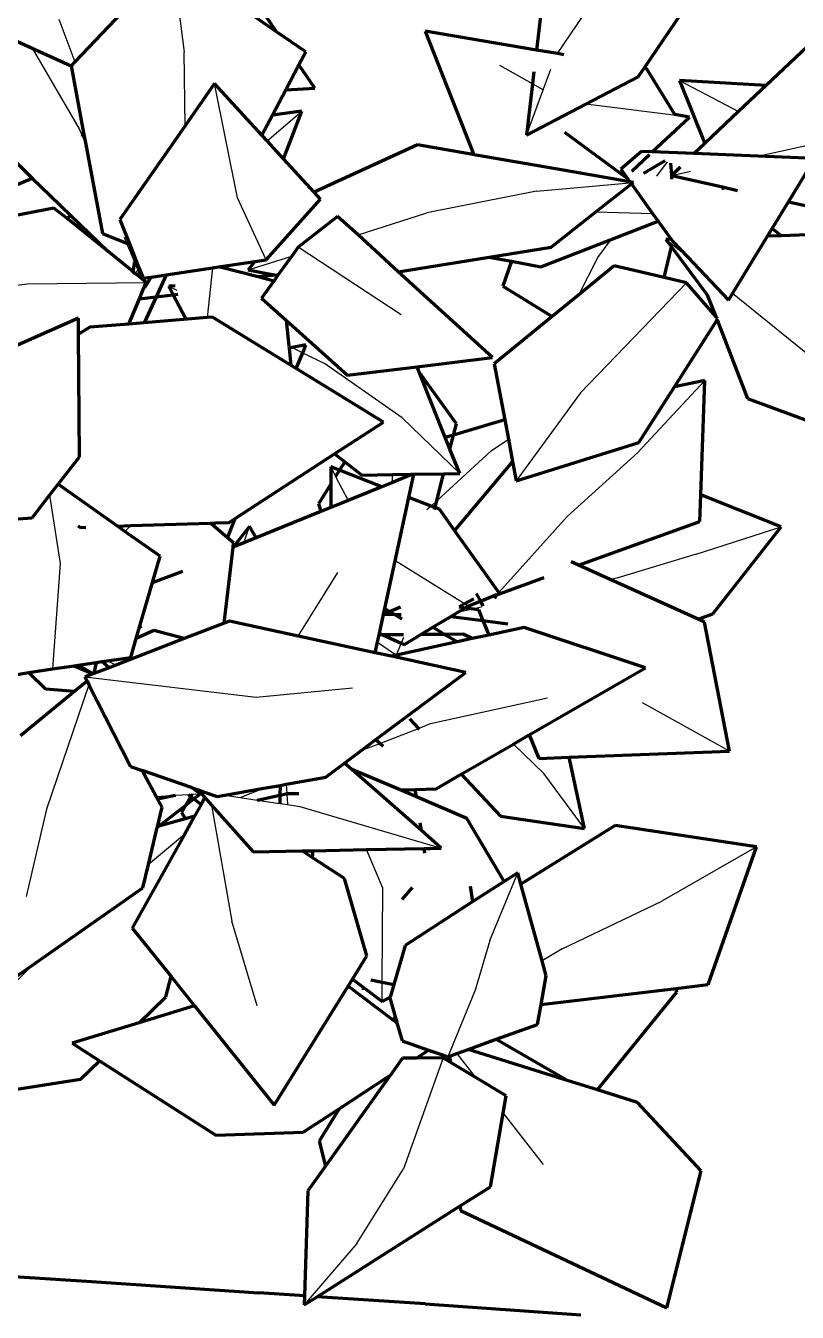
# Model space of a CAD drawing. Header units: millimetres. Extents: x 4307 to 31003, y 2809 to 20009.
# Drawn here: x 7472.3 to 7540.7, y 7743.6 to 7857.8 of the extents above; entities that cross this region are included whole.
import ezdxf

# ---------------------------------------------------------------- set-up
doc = ezdxf.new("R2010")
doc.units = ezdxf.units.MM
doc.layers.add('ProfileEdges', color=7, linetype='Continuous')

msp = doc.modelspace()

# ---------------------------------------------------------------- linework, layer by layer
for p, q in [((7485.29, 7863.69), (7486.33, 7855.47)), ((7519.45, 7855.35), (7522.93, 7860.51)), ((7475.22, 7858.39), (7476.62, 7854.61)), ((7472.85, 7855.82), (7477.02, 7848.66)), ((7486.4, 7848.94), (7486.33, 7855.47)), ((7517.23, 7852.66), (7514.33, 7854.3)), ((7518.17, 7852.12), (7518.85, 7853.97)), ((7491.07, 7842.53), (7489.01, 7852.69)), ((7518.17, 7852.12), (7517.23, 7852.66)), ((7530.25, 7852.95), (7535.5, 7850.2)), ((7516.69, 7848.11), (7518.17, 7852.12)), ((7493.68, 7847.59), (7496.76, 7850.25)), ((7531.14, 7849.7), (7521.95, 7850.85)), ((7477.02, 7848.66), (7477.3, 7847.98)), ((7477.3, 7847.98), (7477.59, 7847.27)), ((7537.22, 7846.24), (7545.46, 7848.08)), ((7528.26, 7844.46), (7529.19, 7845.73)), ((7529.57, 7844.53), (7531.24, 7844.9)), ((7517.58, 7843.13), (7526.17, 7843.91)), ((7474.28, 7842.72), (7474.44, 7842.76)), ((7493.6, 7837.05), (7491.07, 7842.53)), ((7517.58, 7843.13), (7507.86, 7841.2)), ((7501.75, 7839.25), (7507.86, 7841.2)), ((7522.83, 7841.29), (7527.88, 7841.16)), ((7481, 7839.04), (7481.21, 7838.53)), ((7523.02, 7837.24), (7524.2, 7838.86)), ((7530.96, 7837.3), (7529.05, 7838.85)), ((7481.21, 7838.53), (7481.88, 7836.91)), ((7505.56, 7832.17), (7496.44, 7838.17)), ((7481.88, 7836.91), (7482.1, 7836.87)), ((7481.91, 7836.84), (7482.21, 7836.12)), ((7492.01, 7836.15), (7495.87, 7837.38)), ((7521.33, 7833.95), (7523.02, 7837.24)), ((7481.96, 7835.84), (7482.21, 7836.12)), ((7482.21, 7836.12), (7482.34, 7836.26)), ((7482.21, 7836.12), (7482.32, 7835.84)), ((7482.32, 7835.84), (7482.5, 7835.41)), ((7488.84, 7836.33), (7488.35, 7831.91)), ((7465.44, 7834.04), (7472.41, 7834.9)), ((7472.41, 7834.9), (7482.95, 7835.04)), ((7482.8, 7834.67), (7482.83, 7834.6)), ((7484.97, 7834.69), (7485.66, 7834.34)), ((7521.47, 7825.25), (7530.89, 7834.99)), ((7542.08, 7828.27), (7534.96, 7834.05)), ((7495.64, 7829.39), (7495.91, 7829.26)), ((7495.91, 7829.26), (7496.84, 7828.8)), ((7496.84, 7828.8), (7498.77, 7827.84)), ((7505.65, 7823.02), (7498.77, 7827.84)), ((7532.52, 7826.34), (7526.53, 7819.92)), ((7521.47, 7825.25), (7515.77, 7817.43)), ((7510.77, 7818.08), (7505.65, 7823.02)), ((7513.57, 7820.09), (7515.08, 7821.13)), ((7513.57, 7820.09), (7508.73, 7815.65)), ((7520.3, 7814.27), (7526.53, 7819.92)), ((7499.32, 7818.67), (7499.76, 7817.82)), ((7499.76, 7817.82), (7500.87, 7815.69)), ((7504.79, 7817.98), (7504.75, 7817.26)), ((7474.39, 7816.15), (7475.33, 7810.08)), ((7508.23, 7815.19), (7507.85, 7814.84)), ((7508.73, 7815.65), (7508.23, 7815.19)), ((7520.3, 7814.27), (7514.24, 7807.51)), ((7481.07, 7812.93), (7481.6, 7813.45)), ((7491.62, 7811.93), (7492.13, 7813.38)), ((7531.75, 7810.91), (7539.27, 7813.34)), ((7505.04, 7810.34), (7505.09, 7810.3)), ((7511.2, 7806.5), (7505.09, 7810.3)), ((7531.75, 7810.91), (7524.7, 7808.8)), ((7475.33, 7810.08), (7474.64, 7800.74)), ((7496.45, 7803.65), (7499.97, 7809.28)), ((7524.7, 7808.8), (7524.1, 7808.67)), ((7512.02, 7806.06), (7510.58, 7805.75)), ((7511.5, 7806.31), (7511.2, 7806.5)), ((7512.69, 7806.21), (7512.02, 7806.06)), ((7505.79, 7803.52), (7505.58, 7803.03)), ((7503.48, 7803.11), (7505.15, 7801.96)), ((7505.58, 7803.03), (7505.12, 7801.95)), ((7480.26, 7801.07), (7479.48, 7801.45)), ((7477.52, 7800.02), (7492.7, 7798.22)), ((7477.87, 7799.32), (7474.11, 7788.28)), ((7492.7, 7798.22), (7501.27, 7799.07)), ((7508.18, 7795.88), (7518.55, 7798.16)), ((7534.71, 7793.43), (7526.99, 7797.71)), ((7503.68, 7794.13), (7507.11, 7795.46)), ((7507.11, 7795.46), (7508.18, 7795.88)), ((7502.07, 7793.51), (7503.68, 7794.13)), ((7518.23, 7791.44), (7515.54, 7794.06)), ((7521.85, 7786.56), (7518.23, 7791.44)), ((7485.57, 7789.52), (7486.71, 7789.59)), ((7486.71, 7789.59), (7487.02, 7789.61)), ((7487.02, 7789.61), (7487.76, 7789.65)), ((7487.65, 7789.88), (7488.1, 7789.81)), ((7491.28, 7789.33), (7493.38, 7790.15)), ((7495.38, 7790.5), (7495.42, 7789.67)), ((7495.43, 7789.64), (7495.48, 7788.7)), ((7483.85, 7789.41), (7485.57, 7789.52)), ((7488.76, 7788.63), (7490.54, 7778.36)), ((7489.94, 7789.54), (7491.28, 7789.33)), ((7491.28, 7789.33), (7492.81, 7789.1)), ((7492.81, 7789.1), (7494.8, 7788.8)), ((7494.8, 7788.8), (7495.48, 7788.7)), ((7495.48, 7788.7), (7496.57, 7788.53)), ((7496.57, 7788.53), (7509.13, 7784.83)), ((7474.11, 7788.28), (7472.32, 7780.53)), ((7486.35, 7786.05), (7483.16, 7783.39)), ((7503.96, 7781.29), (7502.51, 7784.7)), ((7537.08, 7784.94), (7528.71, 7780.12)), ((7513.44, 7776.64), (7515.91, 7782.65)), ((7503.9, 7772.93), (7503.96, 7781.29)), ((7519.84, 7775.89), (7528.71, 7780.12)), ((7492.8, 7770.83), (7490.54, 7778.36)), ((7513.44, 7776.64), (7512.14, 7772.22)), ((7519.84, 7775.89), (7518.07, 7774.84)), ((7472.88, 7774.45), (7467.39, 7769.05)), ((7503.88, 7771.22), (7503.9, 7772.93)), ((7512.14, 7772.22), (7509.72, 7766.31)), ((7505.15, 7769.51), (7505.13, 7769.38)), ((7509.29, 7766.22), (7505.79, 7756.36)), ((7510.51, 7766.6), (7512.15, 7764.49)), ((7504.38, 7764.53), (7504.35, 7764.31)), ((7514.63, 7761.31), (7518.18, 7756.74)), ((7501.65, 7749.73), (7505.79, 7756.36)), ((7501.65, 7749.73), (7496.96, 7744.29))]:
    msp.add_line(p, q)
at = {"layer": 'ProfileEdges', "lineweight": 211}
for p, q in [((7527.13, 7854.05), (7534.06, 7864.28)), ((7494.52, 7857.29), (7490.58, 7863.11)), ((7494.52, 7857.29), (7489.42, 7860.83)), ((7518.14, 7860.4), (7517.58, 7855.66)), ((7480.81, 7858.99), (7476.62, 7854.61)), ((7497.11, 7855.5), (7494.52, 7857.29)), ((7507.7, 7857.33), (7512, 7846.46)), ((7517.58, 7855.66), (7507.7, 7857.33)), ((7470.56, 7856.87), (7472.85, 7855.82)), ((7472.85, 7855.82), (7476.29, 7854.25)), ((7541.58, 7855.96), (7537.95, 7852.52)), ((7496.51, 7854.36), (7497.11, 7855.5)), ((7519.45, 7855.35), (7517.58, 7855.66)), ((7520.01, 7855.25), (7519.45, 7855.35)), ((7476.62, 7854.61), (7476.29, 7854.25)), ((7476.29, 7854.25), (7477.4, 7848.32)), ((7495.34, 7852.13), (7496.51, 7854.36)), ((7497.92, 7852.27), (7496.51, 7854.36)), ((7517.35, 7853.72), (7517.23, 7852.66)), ((7526.6, 7853.27), (7527.13, 7854.05)), ((7527.33, 7854.02), (7527.13, 7854.05)), ((7529.86, 7849.95), (7527.33, 7854.02)), ((7489.01, 7852.69), (7486.4, 7848.94)), ((7493.22, 7848.1), (7489.01, 7852.69)), ((7517.23, 7852.66), (7516.69, 7848.11)), ((7521.95, 7850.85), (7526.6, 7853.27)), ((7537.95, 7852.52), (7530.25, 7852.95)), ((7530.25, 7852.95), (7532.51, 7847.36)), ((7537.95, 7852.52), (7535.5, 7850.2)), ((7494.16, 7849.89), (7495.34, 7852.13)), ((7495.34, 7852.13), (7497.92, 7852.27)), ((7496.76, 7850.25), (7494.16, 7849.89)), ((7495.15, 7846), (7496.76, 7850.25)), ((7516.69, 7848.11), (7521.95, 7850.85)), ((7535.5, 7850.2), (7532.51, 7847.36)), ((7486.4, 7848.94), (7480.63, 7840.63)), ((7493.22, 7848.1), (7494.16, 7849.89)), ((7527.85, 7846.62), (7531.14, 7849.7)), ((7531.14, 7849.7), (7529.86, 7849.95)), ((7477.3, 7847.98), (7477.4, 7848.32)), ((7477.4, 7848.32), (7477.59, 7847.27)), ((7493.68, 7847.59), (7493.22, 7848.1)), ((7525.48, 7844.39), (7520.1, 7848.33)), ((7477.59, 7847.27), (7479.07, 7839.39)), ((7495.15, 7846), (7493.68, 7847.59)), ((7507.02, 7847.24), (7497.85, 7843.04)), ((7512.12, 7846.36), (7507.02, 7847.24)), ((7526.9, 7846.66), (7525.06, 7845.1)), ((7527.85, 7846.62), (7526.9, 7846.66)), ((7532.51, 7847.36), (7531.57, 7846.47)), ((7470.55, 7846.54), (7472.85, 7844.3)), ((7497.85, 7843.04), (7495.15, 7846)), ((7512, 7846.46), (7512.12, 7846.36)), ((7512.16, 7846.38), (7512.12, 7846.36)), ((7512.16, 7846.38), (7512.24, 7846.33)), ((7520.11, 7844.97), (7512.24, 7846.33)), ((7526.03, 7844.9), (7527.59, 7846.38)), ((7528.97, 7845.82), (7527.07, 7844.7)), ((7531.57, 7846.47), (7527.85, 7846.62)), ((7529.57, 7844.56), (7529.49, 7845.61)), ((7537.22, 7846.24), (7531.57, 7846.47)), ((7542.28, 7846.03), (7537.22, 7846.24)), ((7539.94, 7842.2), (7542.28, 7846.03)), ((7525.87, 7843.96), (7520.11, 7844.97)), ((7525.06, 7845.1), (7525.53, 7844.44)), ((7525.48, 7844.39), (7525.53, 7844.44)), ((7525.66, 7844.26), (7525.48, 7844.39)), ((7525.53, 7844.44), (7525.66, 7844.26)), ((7529.57, 7844.53), (7529.52, 7844.52)), ((7530.32, 7845.27), (7529.57, 7844.53)), ((7529.59, 7844.19), (7529.57, 7844.53)), ((7529.57, 7844.53), (7534.07, 7843.51)), ((7466.97, 7841.81), (7472.85, 7844.3)), ((7472.85, 7844.3), (7474.44, 7842.76)), ((7522.83, 7841.29), (7526, 7843.78)), ((7525.66, 7844.26), (7525.87, 7843.96)), ((7526.17, 7843.91), (7525.87, 7843.96)), ((7526, 7843.78), (7526.17, 7843.91)), ((7526, 7843.78), (7527.88, 7841.16)), ((7534.07, 7843.51), (7534.16, 7843.27)), ((7534.07, 7843.51), (7535.42, 7843.2)), ((7474.44, 7842.76), (7476.28, 7840.97)), ((7493.6, 7837.05), (7498.42, 7842.43)), ((7498.42, 7842.43), (7497.85, 7843.04)), ((7538.48, 7839.82), (7539.94, 7842.2)), ((7539.94, 7842.2), (7545.92, 7840.87)), ((7474.77, 7841.64), (7467.98, 7840.33)), ((7475.91, 7840.73), (7474.77, 7841.64)), ((7475.91, 7840.73), (7476.28, 7840.97)), ((7476.28, 7840.97), (7479.58, 7837.77)), ((7518.88, 7838.17), (7522.83, 7841.29)), ((7527.88, 7841.16), (7528.36, 7840.48)), ((7479.58, 7837.77), (7475.91, 7840.73)), ((7480.63, 7840.63), (7481.5, 7838.41)), ((7499.94, 7840.9), (7496.44, 7838.17)), ((7501.75, 7839.25), (7499.94, 7840.9)), ((7524.2, 7838.86), (7528.36, 7840.48)), ((7528.36, 7840.48), (7529.52, 7838.87)), ((7538.07, 7839.14), (7538.48, 7839.82)), ((7538.48, 7839.82), (7539.31, 7839.18)), ((7479.07, 7839.39), (7481.21, 7838.53)), ((7505.32, 7835.99), (7501.75, 7839.25)), ((7517.96, 7836.43), (7524.2, 7838.86)), ((7529.52, 7838.87), (7529.05, 7838.85)), ((7529.05, 7838.85), (7529.55, 7838.19)), ((7529.52, 7838.87), (7529.66, 7838.67)), ((7529.66, 7838.67), (7530.96, 7837.3)), ((7534.96, 7834.05), (7538.07, 7839.14)), ((7539.31, 7839.18), (7538.07, 7839.14)), ((7543.23, 7839.31), (7539.31, 7839.18)), ((7481.76, 7836.01), (7479.58, 7837.77)), ((7481.21, 7838.53), (7481.5, 7838.41)), ((7481.5, 7838.41), (7481.97, 7837.19)), ((7496.44, 7838.17), (7495.87, 7837.38)), ((7513.37, 7837.29), (7518.88, 7838.17)), ((7528.9, 7835.46), (7529.55, 7838.19)), ((7529.55, 7838.19), (7532.73, 7833.94)), ((7481.91, 7836.84), (7481.76, 7836.01)), ((7481.97, 7837.19), (7481.88, 7836.91)), ((7481.88, 7836.91), (7481.91, 7836.84)), ((7481.97, 7837.19), (7482.1, 7836.87)), ((7482.1, 7836.87), (7482.34, 7836.26)), ((7488.84, 7836.33), (7489.4, 7836.41)), ((7489.4, 7836.41), (7492.58, 7836.9)), ((7492.89, 7835.52), (7489.4, 7836.41)), ((7492.58, 7836.9), (7492.01, 7836.15)), ((7492.58, 7836.9), (7493.6, 7837.05)), ((7495.87, 7837.38), (7494.64, 7835.67)), ((7505.32, 7835.99), (7513.37, 7837.29)), ((7513.37, 7837.29), (7515.36, 7836.92)), ((7515.36, 7836.92), (7514.59, 7834.7)), ((7515.36, 7836.92), (7517.96, 7836.43)), ((7524.46, 7836.51), (7521.33, 7833.95)), ((7528.9, 7835.46), (7524.46, 7836.51)), ((7530.96, 7837.3), (7534.61, 7833.47)), ((7481.96, 7835.84), (7481.76, 7836.01)), ((7482.09, 7835.73), (7481.96, 7835.84)), ((7482.09, 7835.73), (7482.32, 7835.84)), ((7482.5, 7835.41), (7482.09, 7835.73)), ((7482.32, 7835.84), (7482.47, 7835.92)), ((7482.34, 7836.26), (7482.47, 7835.92)), ((7482.47, 7835.92), (7482.68, 7835.4)), ((7482.95, 7835.04), (7482.5, 7835.41)), ((7482.68, 7835.4), (7483.41, 7835.51)), ((7482.83, 7834.6), (7483.41, 7835.51)), ((7483.41, 7835.51), (7484.74, 7835.71)), ((7484.74, 7835.71), (7483.85, 7833.76)), ((7484.74, 7835.71), (7488.84, 7836.33)), ((7492.01, 7836.15), (7493.69, 7835.84)), ((7493.86, 7835.62), (7492.89, 7835.52)), ((7494.27, 7835.16), (7492.89, 7835.52)), ((7493.86, 7835.62), (7493.69, 7835.84)), ((7493.69, 7835.84), (7494.51, 7835.69)), ((7494.51, 7835.69), (7493.86, 7835.62)), ((7494.64, 7835.67), (7494.27, 7835.16)), ((7494.51, 7835.69), (7494.64, 7835.67)), ((7513.67, 7828.36), (7505.32, 7835.99)), ((7530.89, 7834.99), (7528.9, 7835.46)), ((7482.35, 7833.59), (7482.79, 7834.64)), ((7482.79, 7834.64), (7482.8, 7834.67)), ((7482.79, 7834.64), (7482.83, 7834.6)), ((7482.8, 7834.67), (7482.95, 7835.04)), ((7485.53, 7834.74), (7484.97, 7834.69)), ((7484.97, 7834.69), (7485.36, 7833.94)), ((7494.27, 7835.16), (7493.19, 7833.65)), ((7514.59, 7834.7), (7518.96, 7832.01)), ((7533.48, 7832.01), (7530.89, 7834.99)), ((7481.42, 7831.34), (7482.35, 7833.59)), ((7482.35, 7833.59), (7483.85, 7833.76)), ((7483.85, 7833.76), (7482.79, 7831.45)), ((7483.85, 7833.76), (7485.36, 7833.94)), ((7485.36, 7833.94), (7485.77, 7833.99)), ((7485.36, 7833.94), (7486.45, 7831.87)), ((7493.19, 7833.65), (7495.41, 7831.65)), ((7521.33, 7833.95), (7518.96, 7832.01)), ((7532.73, 7833.94), (7533.48, 7832.01)), ((7534.61, 7833.47), (7534.96, 7834.05)), ((7476.94, 7831.87), (7467.61, 7827.71)), ((7476.95, 7830.45), (7476.94, 7831.87)), ((7488.35, 7831.91), (7482.79, 7831.45)), ((7488.85, 7831.95), (7488.35, 7831.91)), ((7495.82, 7827.66), (7488.85, 7831.95)), ((7518.96, 7832.01), (7513.83, 7827.81)), ((7533.64, 7831.82), (7533.48, 7832.01)), ((7533.59, 7831.73), (7533.64, 7831.82)), ((7477.96, 7831.06), (7476.95, 7830.45)), ((7481.42, 7831.34), (7477.96, 7831.06)), ((7482.79, 7831.45), (7481.42, 7831.34)), ((7495.41, 7831.65), (7500.8, 7826.8)), ((7495.64, 7829.39), (7495.41, 7831.65)), ((7529.81, 7825.78), (7533.59, 7831.73)), ((7533.59, 7831.73), (7536.3, 7824.74)), ((7477.05, 7819.57), (7476.95, 7830.45)), ((7495.66, 7829.21), (7495.64, 7829.39)), ((7495.91, 7829.26), (7495.66, 7829.21)), ((7495.82, 7827.66), (7495.66, 7829.21)), ((7497.13, 7829.51), (7495.91, 7829.26)), ((7496.27, 7827.39), (7496.84, 7828.8)), ((7496.84, 7828.8), (7497.13, 7829.51)), ((7496.27, 7827.39), (7495.82, 7827.66)), ((7504, 7822.63), (7496.27, 7827.39)), ((7500.8, 7826.8), (7506.98, 7827.55)), ((7506.98, 7827.55), (7513.67, 7828.36)), ((7507.18, 7827.07), (7506.98, 7827.55)), ((7513.83, 7827.81), (7514.76, 7822.84)), ((7510.47, 7822.48), (7507.18, 7827.07)), ((7509.49, 7821.28), (7507.18, 7827.07)), ((7532.52, 7826.34), (7529.81, 7825.78)), ((7532.15, 7816.19), (7532.52, 7826.34)), ((7526.67, 7820.82), (7529.81, 7825.78)), ((7536.3, 7824.74), (7551.75, 7819.02)), ((7514.76, 7822.84), (7510.22, 7821.49)), ((7514.76, 7822.84), (7515.08, 7821.13)), ((7499.67, 7819.81), (7504, 7822.63)), ((7510.22, 7821.49), (7510.47, 7822.48)), ((7510.22, 7821.49), (7509.49, 7821.28)), ((7509.9, 7820.25), (7509.49, 7821.28)), ((7509.9, 7820.25), (7510.22, 7821.49)), ((7515.08, 7821.13), (7515.45, 7819.13)), ((7515.77, 7817.43), (7526.67, 7820.82)), ((7475.15, 7817.13), (7477.05, 7819.57)), ((7490.86, 7814.08), (7499.67, 7819.81)), ((7499.67, 7819.81), (7500.57, 7819.12)), ((7510.77, 7818.08), (7509.9, 7820.25)), ((7500.1, 7818.37), (7499.32, 7818.67)), ((7499.32, 7818.67), (7499.33, 7817.14)), ((7500.1, 7818.37), (7499.76, 7817.82)), ((7500.57, 7819.12), (7500.1, 7818.37)), ((7503.85, 7816.9), (7500.1, 7818.37)), ((7500.57, 7819.12), (7502.09, 7817.93)), ((7515.45, 7819.13), (7510.31, 7813.02)), ((7515.45, 7819.13), (7515.77, 7817.43)), ((7474.39, 7816.15), (7475.15, 7817.13)), ((7480.4, 7813.41), (7475.15, 7817.13)), ((7499.33, 7817.14), (7498.24, 7815.39)), ((7499.33, 7817.14), (7499.34, 7815.07)), ((7502.09, 7817.93), (7504.79, 7817.98)), ((7504.75, 7817.26), (7503.85, 7816.9)), ((7506.57, 7818.01), (7504.75, 7817.26)), ((7504.79, 7817.98), (7506.57, 7818.01)), ((7506.26, 7815.96), (7506.7, 7818.01)), ((7506.57, 7818.01), (7506.7, 7818.01)), ((7506.7, 7818.01), (7509.34, 7818.05)), ((7508.73, 7815.65), (7509.34, 7818.05)), ((7509.34, 7818.05), (7510.77, 7818.08)), ((7472.84, 7814.15), (7474.39, 7816.15)), ((7503.85, 7816.9), (7500.87, 7815.69)), ((7505.04, 7810.34), (7506.26, 7815.96)), ((7508.23, 7815.19), (7506.26, 7815.96)), ((7532.06, 7813.83), (7532.15, 7816.19)), ((7539.27, 7813.34), (7532.15, 7816.19)), ((7498.46, 7814.71), (7492.7, 7812.36)), ((7498.24, 7815.39), (7498.46, 7814.71)), ((7499.34, 7815.07), (7498.46, 7814.71)), ((7500.87, 7815.69), (7499.34, 7815.07)), ((7508.58, 7815.05), (7508.23, 7815.19)), ((7508.54, 7814.88), (7508.58, 7815.05)), ((7508.58, 7815.05), (7508.73, 7815.65)), ((7508.97, 7814.9), (7508.58, 7815.05)), ((7510.31, 7813.02), (7508.97, 7814.9)), ((7471.23, 7814.04), (7472.84, 7814.15)), ((7481.6, 7813.45), (7488.64, 7813.68)), ((7488.64, 7813.68), (7489.1, 7813.7)), ((7488.91, 7813.45), (7488.64, 7813.68)), ((7488.91, 7813.45), (7489.1, 7813.7)), ((7489.1, 7813.7), (7490.33, 7813.74)), ((7490.16, 7812.38), (7490.86, 7814.08)), ((7490.33, 7813.74), (7490.86, 7814.08)), ((7521.3, 7809.94), (7532.06, 7813.83)), ((7476.89, 7813.42), (7477.14, 7813.3)), ((7477.14, 7813.3), (7477.59, 7813.31)), ((7480.4, 7813.41), (7481.6, 7813.45)), ((7481.07, 7812.93), (7480.4, 7813.41)), ((7484.19, 7810.73), (7481.07, 7812.93)), ((7490.16, 7812.38), (7488.91, 7813.45)), ((7492.13, 7813.38), (7490.66, 7811.53)), ((7492.7, 7812.36), (7492.13, 7813.38)), ((7514.24, 7807.51), (7510.31, 7813.02)), ((7533.22, 7805.62), (7539.27, 7813.34)), ((7489.88, 7804.79), (7490.66, 7811.53)), ((7490.7, 7811.92), (7490.16, 7812.38)), ((7491.62, 7811.93), (7490.66, 7811.53)), ((7490.66, 7811.53), (7490.7, 7811.92)), ((7492.7, 7812.36), (7491.62, 7811.93)), ((7483.51, 7808.39), (7484.19, 7810.73)), ((7504.12, 7806.09), (7505.04, 7810.34)), ((7521.3, 7809.94), (7520.64, 7810.24)), ((7483.51, 7808.39), (7486.22, 7809.41)), ((7524.1, 7808.67), (7521.3, 7809.94)), ((7482.37, 7804.45), (7483.51, 7808.39)), ((7514.31, 7807.41), (7518.27, 7808.84)), ((7531.91, 7805.14), (7524.1, 7808.67)), ((7512.03, 7806.95), (7511.2, 7806.5)), ((7511.5, 7806.31), (7512.6, 7806.74)), ((7512.23, 7807.44), (7512.6, 7806.74)), ((7512.6, 7806.74), (7514.03, 7807.34)), ((7512.6, 7806.74), (7512.83, 7806.31)), ((7513.89, 7807.02), (7514.06, 7807.31)), ((7514.03, 7807.34), (7514.08, 7807.33)), ((7514.08, 7807.33), (7514.11, 7807.33)), ((7514.11, 7807.33), (7514.31, 7807.41)), ((7514.31, 7807.41), (7514.24, 7807.51)), ((7503.65, 7803.89), (7504.01, 7805.55)), ((7504.01, 7805.55), (7504.02, 7805.61)), ((7505.04, 7805.53), (7504.01, 7805.55)), ((7504.02, 7805.61), (7504.12, 7806.09)), ((7504.02, 7805.61), (7504.54, 7805.83)), ((7504.12, 7806.09), (7504.54, 7805.83)), ((7504.54, 7805.83), (7505.51, 7806.24)), ((7504.54, 7805.83), (7505.04, 7805.53)), ((7509.99, 7805.4), (7510.58, 7805.75)), ((7510.58, 7805.75), (7511.26, 7806.16)), ((7511.2, 7806.5), (7510.72, 7806.23)), ((7510.72, 7806.23), (7511.26, 7806.16)), ((7511.26, 7806.16), (7511.5, 7806.31)), ((7511.26, 7806.16), (7512.02, 7806.06)), ((7512.02, 7806.06), (7512.42, 7806.01)), ((7512.42, 7806.01), (7512.82, 7805.03)), ((7531.91, 7805.14), (7533.22, 7805.62)), ((7482.07, 7803.42), (7482.37, 7804.45)), ((7482.54, 7804.51), (7482.37, 7804.45)), ((7489.88, 7804.79), (7486.33, 7803.42)), ((7490.36, 7804.97), (7489.88, 7804.79)), ((7496.45, 7803.65), (7490.36, 7804.97)), ((7505.58, 7805.52), (7505.04, 7805.53)), ((7505.04, 7805.53), (7505.62, 7805.17)), ((7507.31, 7803.78), (7508.39, 7804.43)), ((7508.39, 7804.43), (7509.99, 7805.4)), ((7509.43, 7803.8), (7508.39, 7804.43)), ((7509.99, 7805.4), (7512.82, 7805.03)), ((7512.82, 7805.03), (7515.03, 7804.73)), ((7512.82, 7805.03), (7513.34, 7803.73)), ((7516.47, 7804.41), (7513.34, 7803.73)), ((7527.26, 7800.82), (7516.47, 7804.41)), ((7532.48, 7804.88), (7531.91, 7805.14)), ((7534.71, 7793.43), (7532.48, 7804.88)), ((7486.33, 7803.42), (7480.26, 7801.07)), ((7481.59, 7801.76), (7482.07, 7803.42)), ((7483.63, 7804.13), (7482.07, 7803.42)), ((7486.33, 7803.42), (7483.63, 7804.13)), ((7503.27, 7802.17), (7496.45, 7803.65)), ((7503.48, 7803.11), (7503.62, 7803.75)), ((7503.62, 7803.75), (7503.65, 7803.89)), ((7503.94, 7803.76), (7503.62, 7803.75)), ((7503.65, 7803.89), (7503.94, 7803.76)), ((7505.77, 7803.77), (7503.94, 7803.76)), ((7503.94, 7803.76), (7505.58, 7803.03)), ((7505.86, 7802.91), (7507.31, 7803.78)), ((7509.43, 7803.8), (7507.31, 7803.78)), ((7511.06, 7803.81), (7509.43, 7803.8)), ((7510.54, 7803.13), (7509.43, 7803.8)), ((7511.88, 7803.42), (7510.54, 7803.13)), ((7511.88, 7803.42), (7511.06, 7803.81)), ((7513.34, 7803.73), (7511.88, 7803.42)), ((7503.27, 7802.17), (7503.48, 7803.11)), ((7504.71, 7801.86), (7503.27, 7802.17)), ((7510.54, 7803.13), (7505.15, 7801.96)), ((7505.58, 7803.03), (7505.86, 7802.91)), ((7474.64, 7800.74), (7476.56, 7801.02)), ((7476.56, 7801.02), (7476.91, 7801.08)), ((7476.56, 7801.02), (7478.25, 7800.3)), ((7476.91, 7801.08), (7478.52, 7801.31)), ((7478.25, 7800.3), (7476.91, 7801.08)), ((7478.52, 7801.31), (7478.32, 7800.33)), ((7478.52, 7801.31), (7479.03, 7801.39)), ((7479.03, 7801.39), (7479.48, 7801.45)), ((7479.66, 7800.84), (7479.03, 7801.39)), ((7479.48, 7801.45), (7481.59, 7801.76)), ((7480.26, 7801.07), (7479.66, 7800.84)), ((7505.12, 7801.95), (7504.71, 7801.86)), ((7511.31, 7800.43), (7504.71, 7801.86)), ((7505.15, 7801.96), (7505.12, 7801.95)), ((7470.99, 7800.16), (7472.55, 7800.41)), ((7472.55, 7800.41), (7474.64, 7800.74)), ((7472.55, 7800.41), (7474.03, 7798.96)), ((7478.25, 7800.3), (7477.52, 7800.02)), ((7477.52, 7800.02), (7477.71, 7799.65)), ((7478.32, 7800.33), (7478.25, 7800.3)), ((7479.66, 7800.84), (7478.32, 7800.33)), ((7503.34, 7794.46), (7511.31, 7800.43)), ((7516.93, 7794.87), (7527.26, 7800.82)), ((7476.62, 7798.75), (7471.82, 7794.79)), ((7474.03, 7798.96), (7476.62, 7798.75)), ((7477.71, 7799.65), (7476.62, 7798.75)), ((7477.71, 7799.65), (7477.87, 7799.32)), ((7477.87, 7799.32), (7481.56, 7792.08)), ((7506.32, 7796.31), (7507.11, 7795.46)), ((7507.11, 7795.46), (7507.18, 7795.39)), ((7502.07, 7793.51), (7503.34, 7794.46)), ((7503.68, 7794.13), (7503.34, 7794.46)), ((7503.98, 7793.84), (7503.68, 7794.13)), ((7515.54, 7794.06), (7516.93, 7794.87)), ((7516.93, 7794.87), (7517.78, 7792.79)), ((7500.56, 7792.38), (7502.07, 7793.51)), ((7510.9, 7791.39), (7515.54, 7794.06)), ((7520.48, 7792.89), (7534.71, 7793.43)), ((7481.56, 7792.08), (7482.59, 7791.73)), ((7498.88, 7791.12), (7500.56, 7792.38)), ((7501.21, 7791.81), (7500.56, 7792.38)), ((7517.78, 7792.79), (7520.48, 7792.89)), ((7521.85, 7786.56), (7520.48, 7792.89)), ((7483.85, 7789.41), (7482.59, 7791.73)), ((7486.97, 7790.21), (7482.59, 7791.73)), ((7495.38, 7790.5), (7498.88, 7791.12)), ((7505.47, 7789.99), (7501.21, 7791.81)), ((7507.37, 7786.38), (7501.21, 7791.81)), ((7508.67, 7790.1), (7510.9, 7791.39)), ((7510.9, 7791.39), (7514.38, 7787.67)), ((7486.71, 7789.59), (7486.92, 7789.42)), ((7487.02, 7789.61), (7486.92, 7789.42)), ((7487.26, 7790), (7486.97, 7790.21)), ((7486.97, 7790.21), (7487.31, 7790.09)), ((7487.19, 7789.2), (7487.76, 7789.65)), ((7487.31, 7790.09), (7487.26, 7790)), ((7487.43, 7789.88), (7487.26, 7790)), ((7487.31, 7790.09), (7487.74, 7789.94)), ((7487.76, 7789.65), (7487.43, 7789.88)), ((7487.43, 7789.88), (7487.65, 7789.88)), ((7487.74, 7789.94), (7487.65, 7789.88)), ((7487.65, 7789.88), (7487.83, 7789.68)), ((7487.74, 7789.94), (7488.1, 7789.81)), ((7487.76, 7789.65), (7487.83, 7789.68)), ((7487.83, 7789.68), (7488.13, 7789.8)), ((7487.83, 7789.68), (7488.16, 7789.31)), ((7488.1, 7789.81), (7488.13, 7789.8)), ((7488.13, 7789.8), (7489.25, 7789.41)), ((7489.94, 7789.54), (7493.38, 7790.15)), ((7493.38, 7790.15), (7494.83, 7790.4)), ((7494.83, 7790.4), (7494.82, 7789.53)), ((7494.82, 7789.53), (7495.36, 7789.64)), ((7494.83, 7790.4), (7495.38, 7790.5)), ((7495.36, 7789.64), (7495.42, 7789.67)), ((7495.42, 7789.67), (7496.5, 7789.68)), ((7505.47, 7789.99), (7506.82, 7790.04)), ((7506.92, 7789.37), (7505.47, 7789.99)), ((7506.82, 7790.04), (7508.67, 7790.1)), ((7506.92, 7789.37), (7506.82, 7790.04)), ((7483.96, 7789.21), (7483.85, 7789.41)), ((7483.96, 7789.21), (7485.57, 7789.52)), ((7484.37, 7788.46), (7483.96, 7789.21)), ((7483.96, 7786.73), (7484.37, 7788.46)), ((7484.07, 7786.77), (7486.45, 7788.62)), ((7486.45, 7788.62), (7486.08, 7787.99)), ((7486.92, 7789.42), (7486.45, 7788.62)), ((7486.45, 7788.62), (7487.19, 7789.2)), ((7486.92, 7789.42), (7487.19, 7789.2)), ((7487.19, 7789.2), (7487.82, 7788.69)), ((7487.82, 7788.69), (7487.25, 7787.68)), ((7488.16, 7789.31), (7487.82, 7788.69)), ((7488.16, 7789.31), (7488.76, 7788.63)), ((7488.76, 7788.63), (7492.44, 7784.49)), ((7489.25, 7789.41), (7489.94, 7789.54)), ((7492.81, 7789.1), (7494.82, 7789.53)), ((7494.82, 7789.53), (7494.8, 7788.8)), ((7511.4, 7787.46), (7506.92, 7789.37)), ((7486.43, 7787.44), (7484.07, 7786.77)), ((7486.08, 7787.99), (7486.43, 7787.44)), ((7487.25, 7787.68), (7486.35, 7786.05)), ((7487.25, 7787.68), (7486.43, 7787.44)), ((7514.71, 7781.88), (7511.4, 7787.46)), ((7514.38, 7787.67), (7521.85, 7786.56)), ((7483.16, 7783.39), (7483.94, 7786.66)), ((7483.94, 7786.66), (7484.07, 7786.77)), ((7483.94, 7786.66), (7483.96, 7786.73)), ((7484.07, 7786.77), (7483.96, 7786.73)), ((7507.37, 7786.38), (7507.27, 7787.08)), ((7509.13, 7784.83), (7507.37, 7786.38)), ((7524.56, 7786.83), (7516.2, 7781.62)), ((7537.08, 7784.94), (7524.56, 7786.83)), ((7486.35, 7786.05), (7481.72, 7777.73)), ((7492.44, 7784.49), (7496.8, 7784.58)), ((7496.8, 7784.58), (7497.75, 7784.6)), ((7497.69, 7784), (7496.8, 7784.58)), ((7497.75, 7784.6), (7497.69, 7784)), ((7500.55, 7782.13), (7497.69, 7784)), ((7497.75, 7784.6), (7502.51, 7784.7)), ((7502.51, 7784.7), (7507.61, 7784.8)), ((7507.61, 7784.8), (7508.16, 7784.81)), ((7507.67, 7784.37), (7507.61, 7784.8)), ((7508.19, 7784.79), (7508.16, 7784.81)), ((7508.19, 7784.79), (7509.13, 7784.83)), ((7532.81, 7772.72), (7537.08, 7784.94)), ((7482.66, 7781.31), (7483.16, 7783.39)), ((7502.52, 7775.26), (7500.55, 7782.13)), ((7514.71, 7781.88), (7511.93, 7780.08)), ((7515.91, 7782.65), (7514.71, 7781.88)), ((7516.2, 7781.62), (7515.91, 7782.65)), ((7518.07, 7774.84), (7516.2, 7781.62)), ((7472.88, 7774.45), (7482.66, 7781.31)), ((7505.66, 7780.26), (7506.57, 7781.34)), ((7511.93, 7780.08), (7511.72, 7781.45)), ((7511.93, 7780.08), (7505.93, 7776.19)), ((7481.72, 7777.73), (7485.16, 7773.44)), ((7505.93, 7776.19), (7504.92, 7772.72)), ((7501.25, 7773.21), (7502.52, 7775.26)), ((7518.44, 7773.49), (7518.07, 7774.84)), ((7469.25, 7771.91), (7472.88, 7774.45)), ((7484.7, 7771.62), (7485.16, 7773.44)), ((7485.16, 7773.44), (7487.25, 7770.83)), ((7494.32, 7762.01), (7500.86, 7772.57)), ((7500.86, 7772.57), (7501.25, 7773.21)), ((7504.87, 7769.57), (7500.86, 7772.57)), ((7501.25, 7773.21), (7502.21, 7772.49)), ((7502.21, 7772.49), (7502.07, 7772.4)), ((7502.21, 7772.49), (7502.31, 7772.41)), ((7502.89, 7773.15), (7503.9, 7772.93)), ((7503.9, 7772.93), (7504.92, 7772.72)), ((7504.92, 7772.72), (7504.59, 7771.6)), ((7517.98, 7770.96), (7518.44, 7773.49)), ((7529.96, 7772.38), (7532.81, 7772.72)), ((7482.32, 7769.33), (7484.7, 7771.62)), ((7502.07, 7772.4), (7502.31, 7772.41)), ((7502.31, 7772.41), (7503.88, 7771.22)), ((7503.88, 7771.22), (7504.59, 7771.6)), ((7504.59, 7771.6), (7504.57, 7771.54)), ((7504.57, 7771.54), (7505.05, 7769.86)), ((7517.98, 7770.96), (7529.96, 7772.38)), ((7522.98, 7763.37), (7530.04, 7772.04)), ((7530.04, 7772.04), (7529.96, 7772.38)), ((7487.25, 7770.83), (7482.32, 7769.33)), ((7487.25, 7770.83), (7494.32, 7762.01)), ((7517.66, 7769.18), (7517.98, 7770.96)), ((7482.32, 7769.33), (7476.38, 7767.51)), ((7505.05, 7769.86), (7504.87, 7769.57)), ((7505.13, 7769.38), (7504.87, 7769.57)), ((7505.05, 7769.86), (7505.15, 7769.51)), ((7505.2, 7769.33), (7505.13, 7769.38)), ((7505.15, 7769.51), (7505.2, 7769.33)), ((7505.2, 7769.33), (7505.66, 7767.72)), ((7514.01, 7767.86), (7517.66, 7769.18)), ((7511.53, 7766.97), (7514.01, 7767.86)), ((7514.01, 7767.86), (7520.39, 7764.18)), ((7476.38, 7767.51), (7478.81, 7765.95)), ((7505.66, 7767.72), (7508.01, 7766.91)), ((7506.92, 7766.2), (7508.01, 7766.91)), ((7508.01, 7766.91), (7509.16, 7766.51)), ((7510.51, 7766.6), (7511.53, 7766.97)), ((7520.39, 7764.18), (7511.53, 7766.97)), ((7477.12, 7764.33), (7478.81, 7765.95)), ((7478.81, 7765.95), (7489.14, 7759.35)), ((7505.69, 7766.18), (7504.62, 7764.68)), ((7506.92, 7766.2), (7505.69, 7766.18)), ((7509.29, 7766.22), (7506.92, 7766.2)), ((7509.78, 7765.92), (7509.16, 7766.51)), ((7509.16, 7766.51), (7509.72, 7766.31)), ((7509.78, 7765.92), (7509.29, 7766.22)), ((7509.72, 7766.31), (7509.88, 7766.37)), ((7509.92, 7765.84), (7509.78, 7765.92)), ((7509.88, 7766.37), (7510.51, 7766.6)), ((7509.88, 7766.37), (7509.92, 7765.84)), ((7512.15, 7764.49), (7509.92, 7765.84)), ((7500.06, 7761.7), (7504.38, 7764.53)), ((7504.62, 7764.68), (7504.35, 7764.31)), ((7504.38, 7764.53), (7504.62, 7764.68)), ((7514.89, 7762.84), (7512.15, 7764.49)), ((7460.74, 7761.73), (7477.12, 7764.33)), ((7504.35, 7764.31), (7498.85, 7756.61)), ((7522.98, 7763.37), (7520.39, 7764.18)), ((7526.55, 7762.25), (7522.98, 7763.37)), ((7514.63, 7761.31), (7514.89, 7762.84)), ((7532.18, 7756.18), (7526.55, 7762.25)), ((7496.88, 7759.61), (7500.06, 7761.7)), ((7500.06, 7761.7), (7498.3, 7758.81)), ((7513.51, 7754.78), (7514.63, 7761.31)), ((7489.14, 7759.35), (7496.88, 7759.61)), ((7498.3, 7758.81), (7498.85, 7756.61)), ((7498.85, 7756.61), (7497.28, 7754.42)), ((7529.13, 7744.02), (7532.18, 7756.18)), ((7497.28, 7754.42), (7496.99, 7745.1)), ((7510.81, 7753.07), (7513.51, 7754.78)), ((7498.11, 7745.02), (7510.81, 7753.07)), ((7510.81, 7753.07), (7510.84, 7752.68)), ((7510.84, 7752.68), (7529.13, 7744.02)), ((7447.66, 7748.36), (7478.11, 7746.37)), ((7478.11, 7746.37), (7492.95, 7745.36)), ((7496.99, 7745.1), (7492.95, 7745.36)), ((7496.99, 7745.1), (7496.96, 7744.29)), ((7496.96, 7744.29), (7498.11, 7745.02)), ((7507.7, 7744.38), (7498.11, 7745.02)), ((7507.7, 7744.38), (7521.5, 7743.4))]:
    msp.add_line(p, q, dxfattribs=at)

doc.saveas('drawing.dxf')
